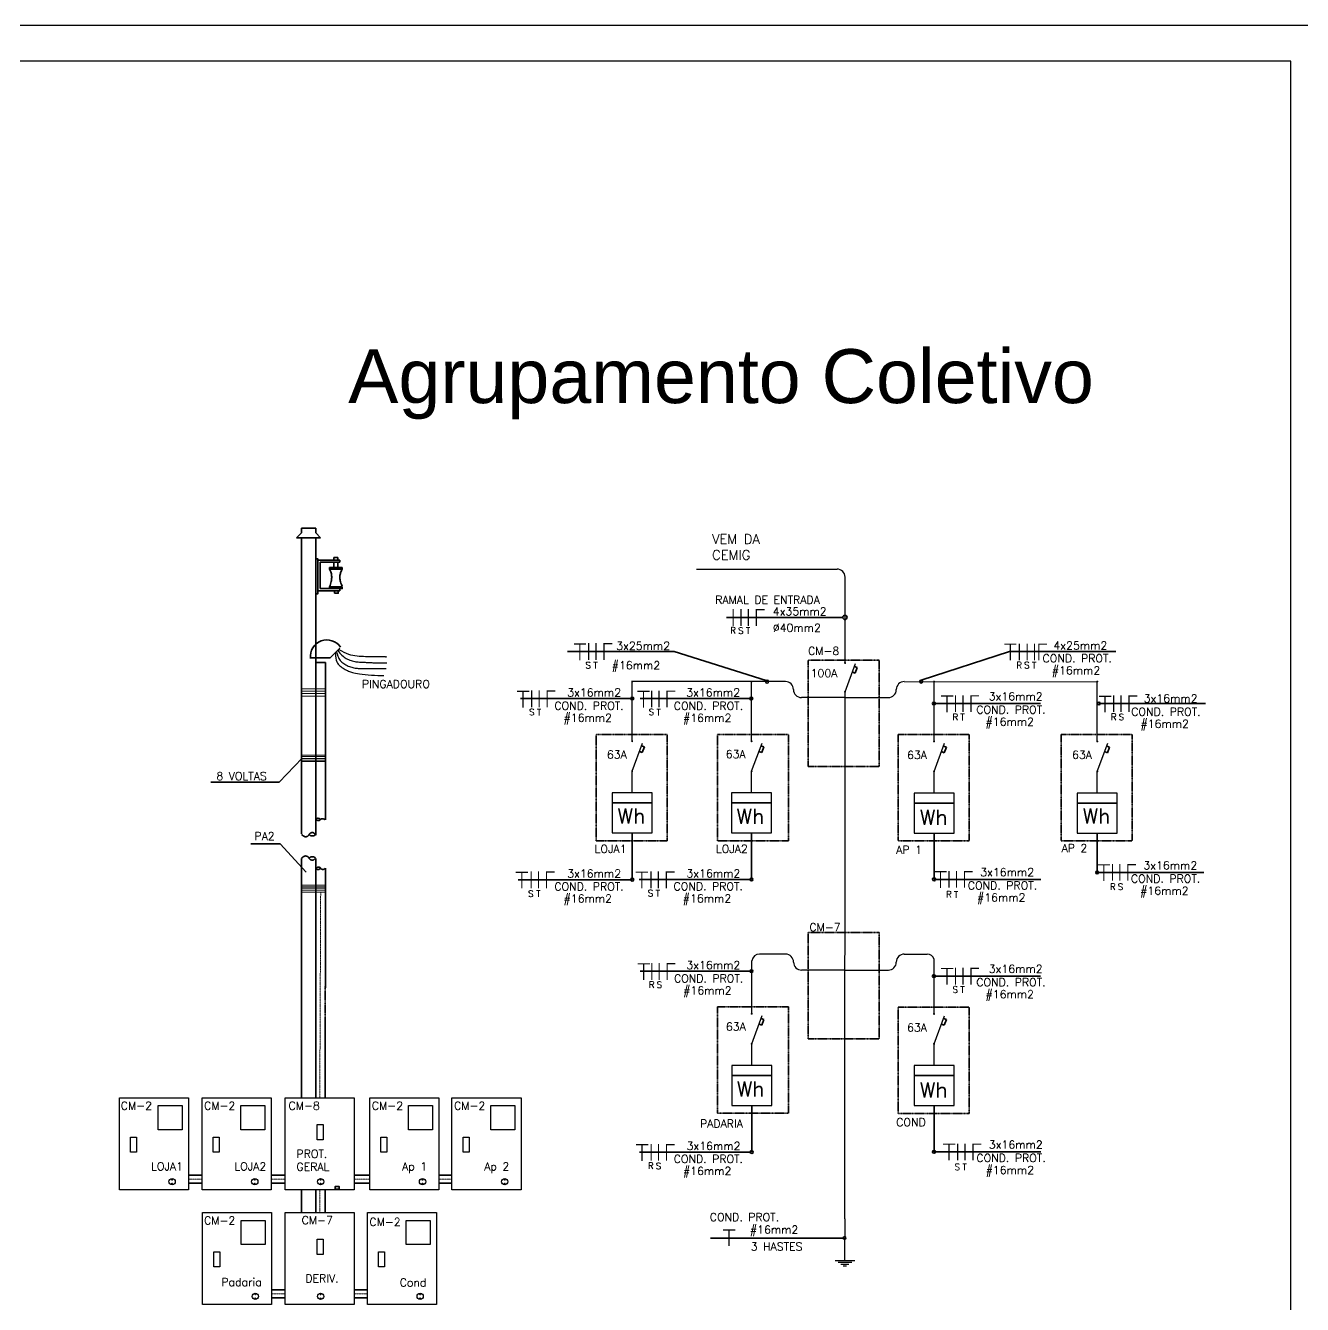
# Model space of a CAD drawing. Header units: millimetres. Extents: x 18652 to 51407, y 18252 to 30404.
# Drawn here: x 47511 to 49297, y 19433 to 21222 of the extents above; entities that cross this region are included whole.
import ezdxf

# ---------------------------------------------------------------- set-up
doc = ezdxf.new("R2010")
doc.units = ezdxf.units.MM
doc.linetypes.add('DASHDOT', pattern=[1, 0.5, -0.25, 0, -0.25])
doc.linetypes.add('HIDDEN', pattern=[0.375, 0.25, -0.125])
for name, color, linetype, lineweight in [('EJEL05130C', 130, 'Continuous', 30), ('EJEL0550C', 50, 'Continuous', 35), ('EJEL0580C', 80, 'Continuous', 9), ('EJEL0910C', 10, 'Continuous', 9), ('EJELFORMATO', 170, 'Continuous', 25)]:
    doc.layers.add(name, color=color, linetype=linetype, lineweight=lineweight)
doc.styles.add('ROMANS', font='romans.shx')
doc.styles.add('t15', font='arial.ttf', dxfattribs={"height": 0.15})

# ---------------------------------------------------------------- blocks, each defined once
blk = doc.blocks.new('FAFAFANE')
at = {"const_width": 0.015}
for points in [[(0.007500000000000001, 0.105), (0.007500000000000001, -0.105)], [(0.105, 0.105), (0.105, -0.105)], [(0.1975, 0.105), (0.1975, -0.105)], [(0.2975, 0.105), (0.2975, -0.105)], [(0.3025, 0.09750000000000002), (0.4, 0.09750000000000002)]]:
    blk.add_lwpolyline(points, dxfattribs=at)
at = {"style": 'ROMANS'}
blk.add_attdef('C', (0.105, 0.12), '', height=0.1, dxfattribs=at)
blk = doc.blocks.new('TERRA')
at = {"const_width": 0.015}
for points in [[(-0.004169323328840746, 0.09750000000000002), (0.1483306766711594, 0.09750000000000002)], [(0.07083067667115923, 0.105), (0.07083067667115923, -0.105)]]:
    blk.add_lwpolyline(points, dxfattribs=at)
at = {"style": 'ROMANS', "flags": 1}
blk.add_attdef('C', (0.02617864573106443, 0.1183282073374876), '', height=0.1, dxfattribs=at)
at = {"style": 'ROMANS'}
blk.add_attdef('B', (0.02617864573106443, -0.2507605950794614), '', height=0.1, dxfattribs=at)
blk = doc.blocks.new('A$C5F4A2DB3')
at = {"layer": 'EJEL05130C'}
for p, q in [((0, 0), (0, 230)), ((0, 230), (172.5, 230)), ((172.5, 230), (172.5, 0)), ((96.64920554123819, 150.0591722979734), (96.64920554123819, 210.0591722979734)), ((96.64920554123819, 210.0591722979734), (156.6492055412382, 210.0591722979734)), ((156.6492055412382, 210.0591722979734), (156.6492055412382, 150.0591722979734)), ((27.82724357885309, 93.83141645032447), (27.82724357885309, 131.7084198010853)), ((27.82724357885309, 131.7084198010853), (42.82724357885309, 131.7084198010853)), ((42.82724357885309, 131.7084198010853), (42.82724357885309, 93.83141645032447)), ((156.6492055412382, 150.0591722979734), (96.64920554123819, 150.0591722979734)), ((42.82724357885309, 93.83141645032447), (27.82724357885309, 93.83141645032447)), ((172.5, 0), (0, 0))]:
    blk.add_line(p, q, dxfattribs=at)
for centre, radius in [((131.754860102199, 20.14273750243592), 7.875029835656671), ((131.6885855067521, 24.46546645491617), 0.7271537957777686), ((131.6885855067521, 15.49842860229546), 0.7271537957777686)]:
    blk.add_circle(centre, radius, dxfattribs=at)
blk = doc.blocks.new('A$C5AAA72BA')
at = {"layer": 'EJEL05130C'}
blk.add_blockref('A$C5F4A2DB3', (0, -26.61811790260253), dxfattribs=at)
blk = doc.blocks.new('A$C484A6ACC')
at = {"layer": 'EJEL05130C'}
for points in [[(-88.4805510235019, -230.0000000000005), (-88.4805510235019, 0), (84.01944897649719, 0), (84.01944897649719, -230.0000000000005)], [(-8.509487861954767, -104.9284709381998), (-8.509487861954767, -67.05146758741171), (6.490512138044323, -67.05146758741171), (6.490512138044323, -104.9284709381998)]]:
    blk.add_lwpolyline(points, close=True, dxfattribs=at)
for centre, radius in [((-0.1788739071716918, -209.8572624975786), 7.875029835656671), ((-0.2451485025721922, -205.5345335451052), 0.7271537957777687), ((-0.2451485025721922, -214.5015713977311), 0.7271537957777687)]:
    blk.add_circle(centre, radius, dxfattribs=at)

msp = doc.modelspace()

# ---------------------------------------------------------------- linework, layer by layer
at = {"layer": 'EJEL05130C'}
for p, q in [((48449.33565227054, 20461.69387349107), (48645.85512120374, 20461.69387349107)), ((48657.05512120374, 20330.61917913519), (48657.05512120374, 20450.49387349108)), ((48657.05512120374, 20289.94766512206), (48671.73341972799, 20329.40066735531)), ((48573.68859790335, 20304.23555673471), (48358.54763690672, 20304.23555673471)), ((48359.24763690672, 20220.80004081366), (48359.24763690672, 20304.23555673471)), ((48526.25749447715, 20220.80004081366), (48526.25749447716, 20304.23555673471)), ((48656.75206856364, 19552.60536374098), (48657.05512120374, 20289.94766512206)), ((48740.00640957166, 20304.25700600314), (49009.95837537535, 20304.02414781091)), ((48781.62600237197, 20220.58863188988), (48781.62600237198, 20304.02414781091)), ((49009.95837537535, 20220.58863188988), (49009.95837537535, 20304.02414781091)), ((48656.64884909961, 20281.83816079923), (48595.9843827541, 20281.83816079923)), ((48657.0461583754, 20281.85961006769), (48717.7106247209, 20281.85961006769)), ((48359.24763690672, 20178.80004081366), (48373.92593543096, 20218.2530430469)), ((48526.25749447715, 20178.80004081366), (48540.93579300138, 20218.2530430469)), ((48781.62600237197, 20178.58863188988), (48796.30430089621, 20218.04163412313)), ((49009.95837537535, 20178.58863188988), (49024.6366738996, 20218.04163412313)), ((48359.24763690672, 20148.47791905775), (48359.24763690672, 20178.80004081366)), ((48526.25749447715, 20148.47791905775), (48526.25749447715, 20178.80004081366)), ((48781.62600237197, 20148.26651013397), (48781.62600237197, 20178.58863188988)), ((49009.95837537535, 20148.26651013397), (49009.95837537535, 20178.58863188988)), ((48387.24763690672, 20148.47791905775), (48331.24763690672, 20148.47791905775)), ((48331.24763690672, 20148.47791905775), (48331.24763690672, 20092.47791905775)), ((48387.24763690672, 20092.47791905775), (48387.24763690672, 20148.47791905775)), ((48498.25749447715, 20148.47791905775), (48498.25749447715, 20092.47791905775)), ((48554.25749447715, 20148.47791905775), (48498.25749447715, 20148.47791905775)), ((48554.25749447715, 20092.47791905775), (48554.25749447715, 20148.47791905775)), ((48809.62600237197, 20148.26651013397), (48753.62600237197, 20148.26651013397)), ((48753.62600237197, 20148.26651013397), (48753.62600237197, 20092.26651013397)), ((48809.62600237197, 20092.26651013397), (48809.62600237197, 20148.26651013397)), ((49037.95837537535, 20148.26651013397), (48981.95837537535, 20148.26651013397)), ((48981.95837537535, 20148.26651013397), (48981.95837537535, 20092.26651013397)), ((49037.95837537535, 20092.26651013397), (49037.95837537535, 20148.26651013397)), ((48331.24763690672, 20092.47791905775), (48387.24763690672, 20092.47791905775)), ((48498.25749447715, 20092.47791905775), (48554.25749447715, 20092.47791905775)), ((48753.62600237197, 20092.26651013397), (48809.62600237197, 20092.26651013397)), ((48981.95837537535, 20092.26651013397), (49037.95837537535, 20092.26651013397)), ((48526.50370681922, 19839.47610123043), (48526.50370681923, 19913.77529173016)), ((48573.93481024541, 19922.91161715147), (48537.511942247, 19922.91161715147)), ((48740.00640957166, 19922.99626889859), (48771.94076116339, 19922.99626889858)), ((48781.62600638994, 19839.32789478533), (48781.62600638995, 19915.50054806389)), ((48656.89506144168, 19900.51422121598), (48596.23059509617, 19900.51422121598)), ((48657.0461583754, 19900.59887296314), (48717.7106247209, 19900.59887296314)), ((48526.50370681922, 19797.47610123043), (48541.18200534345, 19836.92910346366)), ((48781.62600638994, 19797.32789478533), (48796.30430491419, 19836.78089701857)), ((48526.50370681922, 19767.1539794745), (48526.50370681922, 19797.47610123043)), ((48781.62600638994, 19767.00577302941), (48781.62600638994, 19797.32789478533)), ((48498.50370681922, 19767.1539794745), (48498.50370681922, 19711.1539794745)), ((48554.50370681922, 19767.1539794745), (48498.50370681922, 19767.1539794745)), ((48554.50370681922, 19711.1539794745), (48554.50370681922, 19767.1539794745)), ((48809.62600638994, 19767.00577302941), (48753.62600638994, 19767.00577302941)), ((48753.62600638994, 19767.00577302941), (48753.62600638994, 19711.00577302941)), ((48809.62600638994, 19711.00577302941), (48809.62600638994, 19767.00577302941)), ((48498.50370681922, 19711.1539794745), (48554.50370681922, 19711.1539794745)), ((48753.62600638994, 19711.00577302941), (48809.62600638994, 19711.00577302941)), ((48656.75206856364, 19552.60536374098), (48656.39600896073, 19494.45009284235)), ((48643.20158557521, 19494.45009284235), (48670.87196505295, 19494.45009284235)), ((48647.22671661992, 19491.96735838271), (48666.50242922558, 19491.96735838271)), ((48651.12768848524, 19489.10266477546), (48662.48665576607, 19489.10266477546)), ((48654.56991044127, 19487.0401358685), (48659.15923540427, 19487.0401358685))]:
    msp.add_line(p, q, dxfattribs=at)
for points in [[(47944.22631357833, 20344.71243964542), (47944.34560746895, 20340.45549092666), (47944.69066330334, 20336.9685478954), (47945.24224232521, 20334.14459323918), (47945.98110577834, 20331.87660964542), (47946.88801490645, 20330.05757980168), (47947.94373095334, 20328.58048639542), (47949.12901516271, 20327.33831211418), (47950.42462877834, 20326.22403964541), (47951.81107124395, 20325.14979317667), (47953.26779480334, 20324.10426289543), (47954.7739899002, 20323.09528048918), (47956.30884697834, 20322.13067764543), (47957.85155648145, 20321.21828605166), (47959.38130885334, 20320.36593739543), (47960.87729453768, 20319.58146336416), (47962.31870397832, 20318.87269564542), (47963.70141442238, 20318.24398517669), (47965.08805033083, 20317.68575989542), (47966.55792296802, 20317.18496698917), (47968.19034359833, 20316.72855364542), (47970.06462348613, 20316.30346705168), (47972.26007389583, 20315.89665439542), (47974.85600609177, 20315.49506286416), (47977.93173133833, 20315.0856396454), (47981.53227124241, 20314.66055305169), (47985.56548878083, 20314.23285589542), (47989.90495727303, 20313.82082211416), (47994.42425003834, 20313.44272564541), (47998.99694039614, 20313.11684042668), (48003.49660166582, 20312.86144039544), (48007.79680716674, 20312.69479948919), (48011.7711302183, 20312.63519164541)], [(47945.83454397833, 20345.60351164543), (47946.43167390334, 20343.38543323919), (47947.03076417834, 20341.39191439545), (47947.65262475335, 20339.59683767668), (47948.31806557834, 20337.97408564541), (47949.04789660334, 20336.49754086418), (47949.86292777835, 20335.14108589542), (47950.78396905334, 20333.87860330166), (47951.83183037835, 20332.68397564541), (47953.0203850971, 20331.53659930166), (47954.33576012833, 20330.43792589542), (47955.75714578458, 20329.39492086417), (47957.26373237833, 20328.41454964541), (47958.83471022208, 20327.50377767667), (47960.44926962833, 20326.66957039541), (47962.08660090958, 20325.91889323916), (47963.72589437833, 20325.25871164542), (47965.34889253396, 20324.69337983291), (47966.94754662331, 20324.2168071454), (47968.51636008021, 20323.82029170792), (47970.04983633832, 20323.49513164543), (47971.54247883146, 20323.23262508292), (47972.98879099335, 20323.02407014543), (47974.38327625772, 20322.86076495792), (47975.72043805833, 20322.73400764542), (47977.00112728458, 20322.63596652043), (47978.25158464832, 20322.56229064542), (47979.50439831708, 20322.50949927043), (47980.79215645832, 20322.47411164542), (47982.14744723956, 20322.45264702043), (47983.60285882831, 20322.44162464544), (47985.19097939206, 20322.43756377045), (47986.94439709833, 20322.43698364542), (47988.90381444019, 20322.43698364542), (47991.14239121333, 20322.43698364542), (47993.74140153894, 20322.43698364542), (47996.78211953831, 20322.43698364542), (48000.3458193327, 20322.43698364542), (48004.51377504332, 20322.43698364542), (48009.36726079143, 20322.43698364542), (48014.98755069831, 20322.43698364542)], [(47947.04064957834, 20348.2767276454), (47948.66417045021, 20346.07935961417), (47950.22880115334, 20344.1474013954), (47951.75103101896, 20342.45387980169), (47953.24734937834, 20340.97182164542), (47954.73424556271, 20339.67425373917), (47956.22820890333, 20338.53420289541), (47957.74572873145, 20337.52469592667), (47959.30329437832, 20336.61875964543), (47960.9128147952, 20335.79377048917), (47962.56787741331, 20335.04450339544), (47964.25748928395, 20334.37008292668), (47965.97065745831, 20333.76963364541), (47967.69638898769, 20333.24228011418), (47969.42369092331, 20332.78714689542), (47971.14157031645, 20332.40335855166), (47972.83903421833, 20332.09003964543), (47974.5075761677, 20331.84472070794), (47976.14863565331, 20331.65855614545), (47977.76613865145, 20331.52110633292), (47979.36401113831, 20331.42193164543), (47980.94617909018, 20331.35059245793), (47982.5165684833, 20331.29664914543), (47984.07910529393, 20331.24966208292), (47985.63771549831, 20331.19919164542), (47987.19593251269, 20331.13711827042), (47988.75571951331, 20331.06460264543), (47990.31864711644, 20330.98512552042), (47991.88628593831, 20330.90216764541), (47993.46020659521, 20330.81920977043), (47995.04197970332, 20330.73973264542), (47996.63317587895, 20330.66721702043), (47998.23536573834, 20330.60514364542), (47999.85901946583, 20330.55612308294), (48001.55020551835, 20330.51928514544), (48003.36389192085, 20330.49288945794), (48005.35504669834, 20330.47519564541), (48007.57863787585, 20330.46446333293), (48010.08963347835, 20330.45895214543), (48012.94300153082, 20330.45692170795), (48016.1937100583, 20330.45663164542)], [(47949.05100477836, 20349.16779964542), (47952.46449842396, 20347.03061914542), (47955.77905894331, 20345.26935964542), (47959.00881931019, 20343.84225214542), (47962.16791249831, 20342.70752764544), (47965.27047148144, 20341.82341714543), (47968.33062923333, 20341.14815164543), (47971.36251872771, 20340.63996214542), (47974.38027293835, 20340.25707964541), (47977.39331362896, 20339.9629562704), (47980.39221772334, 20339.74192864542), (47983.36285093521, 20339.58355452042), (47986.29107897833, 20339.47739164541), (47989.16276756646, 20339.41299777042), (47991.96378241334, 20339.37993064542), (47994.67998923271, 20339.36774802043), (47997.29725373832, 20339.36600764542), (47999.80065630957, 20339.36571758291), (48002.17213598832, 20339.36368714541), (48004.39284648207, 20339.35817595791), (48006.44394149832, 20339.34744364542), (48008.30657474457, 20339.32974983292), (48009.96189992831, 20339.30335414544), (48011.39107075706, 20339.26651620792), (48012.57524093831, 20339.21749564542), (48013.50439835675, 20339.15585736416), (48014.2038676058, 20339.08638739542), (48014.70780745613, 20339.01517705167), (48015.05037667831, 20338.94831764542), (48015.26573404299, 20338.89190048916), (48015.3880383208, 20338.85201689541), (48015.45144828236, 20338.83475817667), (48015.4901226983, 20338.84621564542), (48015.53115299049, 20338.88987005168), (48015.5733611858, 20338.95875989541), (48015.60850196237, 20339.04331311417), (48015.6283299983, 20339.13395764542), (48015.62459997174, 20339.22112142666), (48015.5890665608, 20339.29523239541), (48015.51348444361, 20339.34671848916), (48015.3896082983, 20339.36600764542)]]:
    msp.add_lwpolyline(points, dxfattribs=at)
at = {"layer": 'EJEL05130C', "const_width": 1.4}
for points in [[(48656.35512120374, 20330.285173594, 1), (48657.75512120374, 20330.285173594, 1)], [(48358.54763690672, 20304.23555673471, 1), (48359.94763690672, 20304.23555673471, 1)], [(48525.59439890781, 20304.19424829548, 1), (48526.9943989078, 20304.19424829548, 1)], [(48656.35512120374, 20289.94766512206, 1), (48657.75512120374, 20289.94766512206, 1)], [(48780.96636091196, 20304.21809604443, 1), (48782.36636091195, 20304.21809604443, 1)], [(49009.2838930068, 20304.15374823908, 1), (49010.68389300679, 20304.15374823908, 1)], [(48656.34621323769, 20281.85704271487, 1), (48657.74621323768, 20281.85704271487, 1)], [(48358.54763690671, 20220.80004081366, 1), (48359.94763690671, 20220.80004081366, 1)], [(48525.55749447715, 20220.80004081366, 1), (48526.95749447714, 20220.80004081366, 1)], [(48780.92600237197, 20220.58863188988, 1), (48782.32600237197, 20220.58863188988, 1)], [(49009.25837537535, 20220.58863188988, 1), (49010.65837537535, 20220.58863188988, 1)], [(48358.54763690671, 20178.80004081366, 1), (48359.94763690671, 20178.80004081366, 1)], [(48525.55749447715, 20178.80004081366, 1), (48526.95749447714, 20178.80004081366, 1)], [(48780.92600237197, 20178.58863188988, 1), (48782.32600237197, 20178.58863188988, 1)], [(49009.25837537535, 20178.58863188988, 1), (49010.65837537535, 20178.58863188988, 1)], [(48525.80370681922, 19839.47610123043, 1), (48527.20370681921, 19839.47610123043, 1)], [(48780.92600638994, 19839.32789478533, 1), (48782.32600638994, 19839.32789478533, 1)], [(48525.80370681922, 19797.47610123043, 1), (48527.20370681921, 19797.47610123043, 1)], [(48780.92600638994, 19797.32789478533, 1), (48782.32600638994, 19797.32789478533, 1)]]:
    msp.add_lwpolyline(points, format="xyb", close=True, dxfattribs=at)
at = {"layer": 'EJEL05130C'}
for centre, radius, start, end in [((48645.85512120374, 20450.49387349108), 11.2, 0, 90), ((48573.68859790335, 20293.03555673471), 11.2, 0, 90), ((48596.08859790335, 20293.03555673471), 11.2, 180, 270), ((48717.60640957166, 20293.05700600314), 11.2, 270, 0), ((48740.00640957166, 20293.05700600314), 11.2, 90, 180), ((48537.511942247, 19911.71161715147), 11.2, 90, 169.3822029190837), ((48573.93481024541, 19911.71161715147), 11.2, 0, 90), ((48740.00640957166, 19911.79626889859), 11.2, 90, 180), ((48771.79334254219, 19912.80076000121), 10.19657461730581, 15.35352553020638, 89.17160817114309), ((48596.33481024542, 19911.71161715147), 11.2, 180, 270), ((48717.60640957166, 19911.79626889859), 11.2, 270, 0)]:
    msp.add_arc(centre, radius, start, end, dxfattribs=at)
at = {"layer": 'EJEL0550C'}
for p, q in [((47889.74834877835, 20505.54757564541), (47896.46834877833, 20512.26757564541)), ((47896.46834877833, 20505.54757564541), (47889.74834877835, 20505.54757564541)), ((47896.46834877833, 20512.26757564541), (47896.46834877833, 20518.98757564542)), ((47896.46834877833, 20518.98757564542), (47916.62834877836, 20518.98757564542)), ((47896.46834877833, 20505.54757564541), (47916.62834877836, 20505.54757564541)), ((47896.46834877833, 20181.00528938506), (47896.46834877833, 20505.54757564541)), ((47916.62834877836, 20518.98757564542), (47916.62834877836, 20512.26757564541)), ((47923.34834877834, 20505.54757564541), (47916.62834877836, 20512.26757564541)), ((47916.62834877836, 20505.54757564541), (47923.34834877834, 20505.54757564541)), ((47916.66638397833, 20184.46286378509), (47916.66638397833, 20505.54757564541)), ((47922.7425683664, 20474.16039779273), (47950.35336293413, 20474.16039779273)), ((47950.35336293413, 20471.19132009885), (47922.7425683664, 20471.19132009885)), ((47950.35336293413, 20474.16039779273), (47950.35336293413, 20471.19132009885)), ((47950.35336293413, 20434.28990443282), (47922.7425683664, 20434.28990443282)), ((47950.35336293413, 20431.32081958206), (47950.35336293413, 20434.28990443282)), ((47922.7425683664, 20431.32081958206), (47950.35336293413, 20431.32081958206)), ((48654.45782576018, 20393.92892963812), (48491.37373809249, 20393.92892963812)), ((47936.78834877831, 20337.54757564545), (47950.22834877836, 20350.98757564541)), ((48418.03732191029, 20346.28278224838), (48268.97401190254, 20346.28278224838)), ((48546.72092117633, 20305.68482688635), (48418.03732191029, 20346.28278224838)), ((48763.64581917142, 20306.25109502686), (48887.03741847409, 20346.41161491505)), ((49036.10072848185, 20346.41161491505), (48887.03741847409, 20346.41161491505)), ((47936.78834877831, 20337.54757564545), (47909.90834877829, 20337.54757564545)), ((47916.62834877836, 20337.54757564545), (47930.06834877832, 20337.54757564545)), ((47916.62834877836, 20330.82757564541), (47916.62834877836, 20337.54757564545)), ((47916.62834877836, 20330.82757564541), (47930.06834877832, 20330.82757564541)), ((47930.06834877832, 20330.82757564541), (47930.06834877832, 20110.58626259597)), ((48670.26890363439, 20325.46427400459), (48674.20529698512, 20323.999757911)), ((48667.33987144723, 20317.59148730314), (48671.27626479795, 20316.12697120954)), ((48671.27626479795, 20316.12697120954), (48674.20529698512, 20323.999757911)), ((48359.18032432509, 20280.44757637163), (48202.85029558236, 20280.44757637163)), ((48525.67475424304, 20280.35369299218), (48370.38986624897, 20280.35369299218)), ((48930.68931237972, 20273.49157176281), (48781.62600237198, 20273.49157176281)), ((49161.24274394721, 20273.58189168552), (49012.17943393947, 20273.58189168552)), ((48369.53238715019, 20206.44386299475), (48373.46878050093, 20204.97934690115)), ((48372.46141933737, 20214.31664969616), (48376.39781268809, 20212.85213360257)), ((48373.46878050093, 20204.97934690115), (48376.39781268809, 20212.85213360257)), ((48536.54224472064, 20206.44386299475), (48540.47863807135, 20204.97934690115)), ((48539.47127690779, 20214.31664969616), (48543.40767025853, 20212.85213360257)), ((48540.47863807135, 20204.97934690115), (48543.40767025853, 20212.85213360257)), ((48791.91075261545, 20206.23245407093), (48795.84714596618, 20204.76793797735)), ((48794.83978480263, 20214.10524077239), (48798.77617815335, 20212.6407246788)), ((48795.84714596618, 20204.76793797735), (48798.77617815335, 20212.6407246788)), ((49020.24312561883, 20206.23245407093), (49024.17951896957, 20204.76793797735)), ((49023.17215780601, 20214.10524077239), (49027.10855115672, 20212.6407246788)), ((49024.17951896957, 20204.76793797735), (49027.10855115672, 20212.6407246788)), ((47897.59258790841, 20196.90401034849), (47865.1885091562, 20163.59613378099)), ((47896.51861437834, 20091.17944019598), (47896.51861437834, 20183.56534058505)), ((47916.60267837839, 20089.58989139599), (47916.60267837839, 20184.36018218509)), ((47865.1885091562, 20163.59613378099), (47769.88240026816, 20163.59613378099)), ((48387.24763690672, 20134.47791905775), (48331.24763690672, 20134.47791905775)), ((48554.25749447715, 20134.47791905775), (48498.25749447715, 20134.47791905775)), ((48809.62600237197, 20134.26651013397), (48753.62600237197, 20134.26651013397)), ((49037.95837537535, 20134.26651013397), (48981.95837537535, 20134.26651013397)), ((47866.96028723684, 20077.24680480471), (47825.66096185011, 20077.24680480471)), ((47903.09718613594, 20037.7267492828), (47866.96028723684, 20077.24680480471)), ((48359.24763690672, 20092.47791905775), (48359.24763690672, 20027.45035347446)), ((48526.25749447715, 20092.47791905775), (48526.25749447713, 20027.45035347446)), ((48781.62600237197, 20092.26651013397), (48781.62600237197, 20027.45035347446)), ((49009.95837537535, 20092.26651013397), (49009.95837537535, 20037.02673229004)), ((47896.46834877833, 19722.09865450462), (47896.46834877833, 20056.82626259598)), ((47916.62834877833, 19722.09865450462), (47916.62834877832, 20056.82626259598)), ((47930.06834877832, 20043.38626259597), (47930.06834877832, 19875.60081808563)), ((48359.17977893942, 20027.05962459023), (48199.91666603601, 20027.05962459023)), ((48525.95799120364, 20027.30673660941), (48369.05530750202, 20027.30673660941)), ((48930.81256954229, 20027.55919381371), (48781.74925953454, 20027.55919381371)), ((49159.02168538311, 20037.0921080156), (49009.95837537535, 20037.0921080156)), ((48525.9209665851, 19899.02975340893), (48370.63607859104, 19899.02975340893)), ((48930.68931639769, 19892.23083465826), (48781.62600638995, 19892.23083465826)), ((48536.7884570627, 19825.1199234115), (48540.72485041342, 19823.65540731791)), ((48539.71748924986, 19832.99271011292), (48543.6538826006, 19831.52819401933)), ((48540.72485041342, 19823.65540731791), (48543.6538826006, 19831.52819401933)), ((48791.91075663342, 19824.97171696638), (48795.84714998415, 19823.50720087279)), ((48794.83978882059, 19832.84450366784), (48798.77618217132, 19831.37998757425)), ((48795.84714998415, 19823.50720087279), (48798.77618217132, 19831.37998757425)), ((47929.91018678757, 19722.09865450462), (47929.91018678757, 19821.95229605894)), ((48554.50370681922, 19753.1539794745), (48498.50370681922, 19753.1539794745)), ((48809.62600638994, 19753.00577302941), (48753.62600638994, 19753.00577302941)), ((48526.50370681922, 19711.1539794745), (48526.5037068192, 19646.12641389122)), ((48781.62600638994, 19711.00577302941), (48781.62600638994, 19646.18961636991)), ((48526.20420354571, 19645.98279702617), (48369.30151984408, 19645.98279702617)), ((48930.81257356027, 19646.29845670916), (48781.74926355251, 19646.29845670916)), ((47738.44318029253, 19613.80480053006), (47757.50355706808, 19613.80480053006)), ((47854.99549508705, 19613.80480053006), (47873.92834877833, 19613.80480053006)), ((47970.61678391621, 19613.80480053006), (47992.29794268057, 19613.80480053006)), ((48088.85885473419, 19613.80480053006), (48107.1891840778, 19613.80480053006)), ((47738.44318029253, 19602.60480053005), (47757.50355706808, 19602.60480053005)), ((47854.99549508705, 19602.60480053005), (47873.92834877833, 19602.60480053005)), ((47896.46834877833, 19561.64331605957), (47896.46834877833, 19593.29865450462)), ((47916.62834877832, 19561.64331605957), (47916.62834877832, 19593.29865450462)), ((47929.91018678757, 19561.64331605957), (47929.91018678757, 19593.29865450462)), ((47970.61678391621, 19602.60480053005), (47992.29794268057, 19602.60480053005)), ((48088.85885473419, 19602.60480053005), (48107.1891840778, 19602.60480053005)), ((48655.04172913737, 19525.74472695965), (48468.94776643402, 19525.74472695965)), ((47854.86797200278, 19453.34946208503), (47873.92834877833, 19453.34946208503)), ((47970.52834877832, 19453.34946208503), (47988.85867812193, 19453.34946208503)), ((47854.86797200278, 19442.14946208502), (47873.92834877833, 19442.14946208502)), ((47970.52834877832, 19442.14946208502), (47988.85867812193, 19442.14946208502))]:
    msp.add_line(p, q, dxfattribs=at)
at = {"layer": 'EJEL0550C', "linetype": 'HIDDEN'}
msp.add_line((47929.87266237845, 19877.41037968564), (47929.87266237845, 19822.33201861905), dxfattribs=at)
at = {"layer": 'EJEL0550C'}
for points in [[(47916.5832370487, 20475.85701361781), (47916.5832370487, 20427.07928717627), (47919.55670634558, 20427.07928717627), (47919.55670634558, 20475.85701361781)], [(47935.98972466642, 20461.29234364541), (47935.98972466642, 20463.74245564542), (47953.31159986646, 20463.74245564542), (47953.31159986646, 20461.29234364541)], [(47935.98972466642, 20434.33707964541), (47935.98972466642, 20436.78853564542), (47953.68012466647, 20436.78853564542), (47953.68012466647, 20434.33707964541)], [(47943.60923837844, 19594.08744810462), (47943.60923837844, 19597.82067690461), (47949.50496317849, 19597.82067690461), (47949.50496317849, 19594.08744810462)]]:
    msp.add_lwpolyline(points, close=True, dxfattribs=at)
for points in [[(47922.7425683664, 20474.16039779273), (47919.55670634558, 20474.16039779273)], [(47919.55670634558, 20474.16039779273), (47919.55670634558, 20431.32081958206), (47922.7425683664, 20431.32081958206)], [(47922.7425683664, 20434.28990443282), (47922.7425683664, 20471.19132009885)], [(47941.88652466641, 20474.16039779273), (47941.88652466641, 20477.81874753781), (47947.41479986647, 20477.81874753781), (47947.41479986647, 20474.16039779273)], [(47941.88652466641, 20463.74245564542), (47941.88652466641, 20471.19132009885)], [(47947.41479986647, 20471.19132009885), (47947.41479986647, 20463.74245564542), (47941.88652466641, 20463.74245564542)], [(47935.98972466642, 20461.29234364541), (47936.85696225705, 20459.52727330168), (47937.53739579143, 20457.89387689543), (47938.05154161331, 20456.37061236417), (47938.41991606644, 20454.93593764542), (47938.66303549458, 20453.56831067666), (47938.80141624145, 20452.24618939541), (47938.85557465082, 20450.94803173915), (47938.84602706644, 20449.65229564541), (47938.78753110707, 20448.33743905165), (47938.67180949144, 20446.98191989542), (47938.4848262133, 20445.56419611418), (47938.21254526643, 20444.06272564542), (47937.84093064455, 20442.45596642668), (47937.35594634143, 20440.72237639543), (47936.74355635079, 20438.84041348919), (47935.98972466642, 20436.78853564542)], [(47953.31159986646, 20461.29234364541), (47952.54980924771, 20459.77983964543), (47951.91652051645, 20458.30563964544), (47951.4020135602, 20456.86974364543), (47950.99656826646, 20455.47215164543), (47950.6904645227, 20454.11286364542), (47950.47398221646, 20452.79187964543), (47950.3374012352, 20451.50919964542), (47950.27100146646, 20450.26482364543), (47950.2693824977, 20449.05077427042), (47950.34442271645, 20447.82716464541), (47950.51232021019, 20446.54613052043), (47950.78927306645, 20445.15980764542), (47951.19147937269, 20443.62033177043), (47951.73513721646, 20441.87983864543), (47952.4364446852, 20439.89046402045), (47953.31159986646, 20437.60434364543)], [(47942.62370866644, 20427.92115730748), (47942.62370866644, 20431.32081958206)], [(47948.15184946642, 20431.32081958206), (47948.15184946642, 20427.92115730748), (47942.62370866644, 20427.92115730748)], [(47929.90384317833, 20110.70991059599), (47929.10112793457, 20111.23607158972), (47928.40917482834, 20111.64695334596), (47927.8143335971, 20111.95596042721), (47927.30295397835, 20112.17649739598), (47926.86138570961, 20112.32196881472), (47926.47597852835, 20112.40577924599), (47926.13308217209, 20112.44133325224), (47925.81904637835, 20112.44203539597), (47925.52235185961, 20112.41911997723), (47925.24000322836, 20112.37514024597), (47924.9711360721, 20112.31047918973), (47924.71488597836, 20112.22551979596), (47924.47038853461, 20112.12064505223), (47924.23677932837, 20111.99623794599), (47924.01319394712, 20111.85268146473), (47923.79876797837, 20111.69035859597), (47923.59191697212, 20111.51048213347), (47923.38817632836, 20111.31758409599), (47923.18236140961, 20111.11702630847), (47922.96928757837, 20110.91417059597), (47922.74377019712, 20110.71437878347), (47922.50062462837, 20110.52301269596), (47922.23466623462, 20110.34543415848), (47921.94071037837, 20110.18700499598), (47921.61553110963, 20110.05257638348), (47921.26373722838, 20109.94495689598), (47920.89189622214, 20109.86644445848), (47920.50657557838, 20109.81933699597), (47920.11434278463, 20109.80593243346), (47919.72176532839, 20109.82852869597), (47919.33541069712, 20109.8894237085), (47918.96184637837, 20109.99091539598), (47918.60752444712, 20110.13364211473), (47918.27843532838, 20110.31160394598), (47917.98045403462, 20110.51714140225), (47917.71945557836, 20110.74259499597), (47917.50131497212, 20110.98030523972), (47917.33190722835, 20111.22261264598), (47917.21710735961, 20111.46185772723), (47917.16279037834, 20111.69038099598), (47917.17304570646, 20111.90179945848), (47917.24482040334, 20112.094836096), (47917.3732759377, 20112.26949038349), (47917.55357377832, 20112.42576179598), (47917.78087539396, 20112.56364980848), (47918.05034225334, 20112.68315389598), (47918.35713582521, 20112.78427353347), (47918.69641757834, 20112.86700819598), (47919.06496208771, 20112.92944228972), (47919.46599635335, 20112.96199994596), (47919.90436048149, 20112.9531902272), (47920.38489457836, 20112.89152219597), (47920.91243875024, 20112.76550491472), (47921.49183310338, 20112.56364744598), (47922.127917744, 20112.27445885221), (47922.82553277838, 20111.88644819597)], [(47896.75233597834, 20090.29495379598), (47897.99721481897, 20089.18763534597), (47899.09223490334, 20088.35892179597), (47900.05317077522, 20087.77275824596), (47900.89579697835, 20087.39308979596), (47901.63588805648, 20087.18386154597), (47902.28921855336, 20087.10901859596), (47902.87156301273, 20087.13250604596), (47903.39869597838, 20087.21826899597), (47903.88400941275, 20087.33607960847), (47904.33136495337, 20087.47901829595), (47904.7422416565, 20087.64599253347), (47905.11811857836, 20087.83590979599), (47905.46047477524, 20088.04767755846), (47905.77078930337, 20088.28020329595), (47906.05054121898, 20088.53239448347), (47906.30120957835, 20088.80315859598), (47906.52517711586, 20089.09085684596), (47906.72844127836, 20089.39166539597), (47906.91790319084, 20089.70121414595), (47907.10046397834, 20090.01513299597), (47907.28302476584, 20090.32905184597), (47907.47248667834, 20090.63860059597), (47907.67575084083, 20090.93940914599), (47907.89971837834, 20091.22710739598), (47908.14972945959, 20091.49787150848), (47908.42488042836, 20091.75006269597), (47908.7227066721, 20091.98258843346), (47909.04074357836, 20092.19435619597), (47909.37652653461, 20092.38427345848), (47909.72759092835, 20092.55124769596), (47910.09147214711, 20092.69418638349), (47910.46570557836, 20092.81199699598), (47910.84758012212, 20092.90358700848), (47911.23339872836, 20092.96786389598), (47911.6192178596, 20093.00373513349), (47912.00109397835, 20093.01010819598), (47912.3750835471, 20092.98589055847), (47912.73724302834, 20092.92998969599), (47913.08362888457, 20092.84131308348), (47913.41029757833, 20092.71876819597), (47913.71420927208, 20092.56271925223), (47913.99593892833, 20092.37935744598), (47914.25696520958, 20092.17633071473), (47914.49876677833, 20091.96128699597), (47914.72282229707, 20091.74187422722), (47914.93061042832, 20091.52574034598), (47915.12360983458, 20091.32053328972), (47915.30329917834, 20091.13390099597), (47915.47033554084, 20090.97130617723), (47915.62208967833, 20090.82947064597), (47915.75511076585, 20090.70293098974), (47915.86594797835, 20090.58622379598), (47915.95115049085, 20090.47388565223), (47916.00726747835, 20090.36045314598), (47916.03084811585, 20090.24046286475), (47916.01844157836, 20090.10845139597), (47915.96741870961, 20089.96059437721), (47915.87843702835, 20089.79962364597), (47915.75297572211, 20089.62991008973), (47915.59251397836, 20089.45582459596), (47915.3985309846, 20089.28173805222), (47915.17250592834, 20089.11202134596), (47914.9159179971, 20088.95104536471), (47914.63024637835, 20088.80318099598), (47914.31688803146, 20088.67216164597), (47913.97691100335, 20088.55917079596), (47913.61130111273, 20088.46475444596), (47913.22104417836, 20088.38945859597), (47912.80712601899, 20088.33382924597), (47912.37053245337, 20088.29841239596), (47911.91224930025, 20088.28375404596), (47911.43326237838, 20088.29040019597), (47910.93529683775, 20088.32108220222), (47910.42303515339, 20088.38727284597), (47909.9018991315, 20088.50263026472), (47909.37731057839, 20088.68081259598), (47908.85469130026, 20088.93547797724), (47908.33946310337, 20089.28028454597), (47907.837047794, 20089.72889043972), (47907.35286717837, 20090.29495379598)], [(47896.75233597844, 20057.09076179598), (47897.99721481904, 20058.19808020223), (47899.0922349035, 20059.02679344596), (47900.05317077535, 20059.61295616474), (47900.89579697839, 20059.99262299597), (47901.63588805655, 20060.20184857725), (47902.2892185534, 20060.27668754597), (47902.87156301286, 20060.25319453972), (47903.39869597849, 20060.167424196), (47903.88400941272, 20060.04960426472), (47904.33136495345, 20059.90665494597), (47904.74224165656, 20059.73966955221), (47905.11811857846, 20059.54974139597), (47905.46047477542, 20059.33796378974), (47905.77078930345, 20059.10543004597), (47906.05054121908, 20058.85323347723), (47906.30120957833, 20058.58246739598), (47906.52517711589, 20058.29477107098), (47906.72844127834, 20057.99396759599), (47906.91790319093, 20057.68442602099), (47907.10046397839, 20057.37051539598), (47907.28302476599, 20057.05660477097), (47907.47248667844, 20056.747063196), (47907.67575084089, 20056.44625972099), (47907.89971837845, 20056.158563396), (47908.14972945959, 20055.88779731475), (47908.42488042843, 20055.635600746), (47908.72270667218, 20055.40306700222), (47909.0407435783, 20055.19128939599), (47909.37652653466, 20055.00136123971), (47909.72759092831, 20054.83437584599), (47910.09147214711, 20054.69142652721), (47910.4657055784, 20054.57360659597), (47910.84758012212, 20054.48200923348), (47911.23339872839, 20054.41772709597), (47911.61921785973, 20054.38185270849), (47912.0010939785, 20054.37547859596), (47912.37508354716, 20054.39969728348), (47912.73724302836, 20054.45560129599), (47913.08362888471, 20054.54428315846), (47913.41029757843, 20054.66683539597), (47913.71420927221, 20054.82289370224), (47913.99593892838, 20055.00626644596), (47914.25696520968, 20055.20930516472), (47914.49876677838, 20055.42436139596), (47914.72282229724, 20055.64378667722), (47914.93061042839, 20055.85993254597), (47915.12360983458, 20056.06515053972), (47915.30329917847, 20056.25179219599), (47915.47033554089, 20056.41439436472), (47915.62208967848, 20056.55623514596), (47915.75511076596, 20056.68277795222), (47915.86594797843, 20056.79948619599), (47915.95115049085, 20056.91182328973), (47916.00726747834, 20057.02525264596), (47916.03084811599, 20057.14523767725), (47916.01844157838, 20057.27724179599), (47915.96741870965, 20057.42508945223), (47915.87843702846, 20057.586049246), (47915.75297572213, 20057.75575081473), (47915.59251397849, 20057.92982379597), (47915.39853098471, 20058.10389782725), (47915.17250592851, 20058.27360254597), (47914.91591799718, 20058.43456758975), (47914.63024637843, 20058.582422596), (47914.31688803152, 20058.71343455223), (47913.97691100348, 20058.82641984597), (47913.6113011128, 20058.92083221473), (47913.22104417844, 20058.99612539598), (47912.80712601903, 20059.05175312723), (47912.3705324534, 20059.08716914599), (47911.91224930029, 20059.10182718972), (47911.43326237845, 20059.09518099597), (47910.9352968379, 20059.06449925222), (47910.42303515345, 20058.998310446), (47909.90189913163, 20058.88295801473), (47909.37731057843, 20058.704785396), (47908.85469130024, 20058.45013602724), (47908.33946310345, 20058.10535334598), (47907.83704779406, 20057.65678078972), (47907.35286717844, 20057.09076179598)], [(47929.98246717839, 20043.12969299596), (47929.30578347851, 20042.61379920848), (47928.70129357832, 20042.21171229597), (47928.15984567848, 20041.91103753346), (47927.67228797833, 20041.69938019599), (47927.22946867842, 20041.56434555848), (47926.82223597846, 20041.49353889596), (47926.44143807847, 20041.47456548347), (47926.07792317834, 20041.49503059597), (47925.72457332841, 20041.54429230847), (47925.38240597845, 20041.61871989598), (47925.05447242832, 20041.71643543349), (47924.74382397842, 20041.83556099597), (47924.45351192834, 20041.97421865847), (47924.18658757847, 20042.13053049597), (47923.94610222828, 20042.30261858348), (47923.73510717854, 20042.48860499599), (47923.55495876585, 20042.68617352096), (47923.40023347836, 20042.89125479597), (47923.26381284087, 20043.09934117098), (47923.13857837851, 20043.30592499597), (47923.01741161593, 20043.50649862097), (47922.89319407842, 20043.69655439597), (47922.758807291, 20043.87158467099), (47922.60713277845, 20044.02708179596), (47922.4328034659, 20044.1596650772), (47922.23745787848, 20044.27046164598), (47922.02448594081, 20044.36172558972), (47921.79727757839, 20044.43571099597), (47921.5592227158, 20044.49467195222), (47921.31371127845, 20044.54086254598), (47921.06413319104, 20044.5765368647), (47920.81387837831, 20044.60394899598), (47920.56582821593, 20044.6244765397), (47920.32082987847, 20044.63599114599), (47920.07922199093, 20044.63548797722), (47919.8413431783, 20044.61996219599), (47919.60753206598, 20044.58640896471), (47919.37812727843, 20044.53182344596), (47919.1534674409, 20044.45320080223), (47918.93389117855, 20044.34753619597), (47918.71985020967, 20044.21345233345), (47918.51224862841, 20044.05608209596), (47918.31210362217, 20043.88218590848), (47918.12043237841, 20043.698524196), (47917.93825208471, 20043.51185738348), (47917.7665799285, 20043.32894589597), (47917.60643309722, 20043.15655015847), (47917.45882877846, 20043.00143059597), (47917.32529240348, 20042.86846975222), (47917.2093823785, 20042.75503864597), (47917.11516535344, 20042.65663041473), (47917.04670797848, 20042.56873819598), (47917.00807690353, 20042.48685512723), (47917.00333877851, 20042.40647434598), (47917.03656025347, 20042.32308898971), (47917.11180797845, 20042.23219219599), (47917.23139759718, 20042.13065422097), (47917.39064072852, 20042.02085379596), (47917.58309798474, 20041.90654677096), (47917.80232997839, 20041.79148899596), (47918.04189732212, 20041.67943632099), (47918.29536062837, 20041.57414459599), (47918.55628050964, 20041.47936967097), (47918.8182175785, 20041.39886739598), (47919.0760598877, 20041.33576768971), (47919.33000525343, 20041.29069674597), (47919.58157893147, 20041.26365482724), (47919.83230617853, 20041.25464219598), (47920.08371225037, 20041.26365911473), (47920.33732240341, 20041.29070584596), (47920.59466189398, 20041.33578265222), (47920.85725597848, 20041.39888979599), (47921.12674278791, 20041.48115414599), (47921.40521195334, 20041.58820899599), (47921.69486598159, 20041.72681424598), (47921.99790737841, 20041.90372979598), (47922.31653865024, 20042.12571554598), (47922.6529623035, 20042.39953139598), (47923.00938084394, 20042.73193724598), (47923.38799677851, 20043.12969299596)]]:
    msp.add_lwpolyline(points, dxfattribs=at)
at = {"layer": 'EJEL0550C', "const_width": 1.68}
for points in [[(48298.29173729185, 20358.04278224838), (48298.29173729185, 20334.52278224837)], [(48308.65173729185, 20358.04278224838), (48308.65173729185, 20334.52278224837)], [(48319.85173729186, 20358.04278224838), (48319.85173729186, 20334.52278224837)], [(48320.41173729186, 20357.20278224841), (48331.33173729185, 20357.20278224841)], [(48900.86939106511, 20357.47941344367), (48900.86939106511, 20333.95941344367)], [(48911.82605957481, 20357.47941344367), (48911.82605957481, 20333.95941344367)], [(48922.1860595748, 20357.47941344367), (48922.1860595748, 20333.95941344367)], [(48928.10780223272, 20357.47941344367), (48928.10780223272, 20333.95941344367)], [(48928.66780223272, 20356.63941344369), (48939.58780223272, 20356.63941344369)], [(48218.74811092902, 20291.90550488506), (48218.74811092902, 20268.38550488504)], [(48229.10811092902, 20291.90550488506), (48229.10811092902, 20268.38550488504)], [(48240.30811092902, 20291.90550488506), (48240.30811092902, 20268.38550488504)], [(48240.86811092902, 20291.06550488507), (48251.78811092902, 20291.06550488507)], [(48386.48747454795, 20291.65037508822), (48386.48747454795, 20268.13037508822)], [(48396.84747454795, 20291.65037508822), (48396.84747454795, 20268.13037508822)], [(48408.04747454794, 20291.65037508822), (48408.04747454794, 20268.13037508822)], [(48408.60747454794, 20290.8103750882), (48419.52747454795, 20290.8103750882)], [(48811.63209977085, 20285.13802084327), (48811.63209977085, 20261.61802084326)], [(48821.99209977085, 20285.13802084327), (48821.99209977085, 20261.61802084326)], [(48833.19209977086, 20285.13802084327), (48833.19209977086, 20261.61802084326)], [(48833.75209977086, 20284.29802084327), (48844.67209977086, 20284.29802084327)], [(49032.90330082518, 20285.04194456738), (49032.90330082518, 20261.52194456739)], [(49043.26330082517, 20285.04194456738), (49043.26330082517, 20261.52194456739)], [(49054.46330082518, 20285.04194456738), (49054.46330082518, 20261.52194456739)], [(49055.02330082518, 20284.20194456738), (49065.94330082518, 20284.20194456738)], [(48217.90421749442, 20038.60739333027), (48217.90421749442, 20015.08739333026)], [(48228.26421749442, 20038.60739333027), (48228.26421749442, 20015.08739333026)], [(48239.46421749442, 20038.60739333027), (48239.46421749442, 20015.08739333026)], [(48385.50614392322, 20038.64604313028), (48385.50614392322, 20015.12604313027)], [(48395.86614392322, 20038.64604313028), (48395.86614392322, 20015.12604313027)], [(48407.06614392322, 20038.64604313028), (48407.06614392322, 20015.12604313027)], [(48802.55657042854, 20039.21009721512), (48802.55657042854, 20015.69009721511)], [(48812.91657042854, 20039.21009721512), (48812.91657042854, 20015.69009721511)], [(48824.11657042854, 20039.21009721512), (48824.11657042854, 20015.69009721511)], [(48824.67657042854, 20038.3700972151), (48835.59657042853, 20038.3700972151)], [(49031.15861205054, 20049.06065661549), (49031.15861205054, 20025.54065661551)], [(49041.51861205054, 20049.06065661549), (49041.51861205054, 20025.54065661551)], [(49052.71861205054, 20049.06065661549), (49052.71861205054, 20025.54065661551)], [(49053.27861205054, 20048.2206566155), (49064.19861205055, 20048.2206566155)], [(48240.02421749441, 20037.76739333025), (48250.94421749442, 20037.76739333025)], [(48407.62614392322, 20037.80604313027), (48418.54614392322, 20037.80604313027)], [(48386.73368689002, 19910.32643550498), (48386.73368689002, 19886.80643550499)], [(48397.09368689002, 19910.32643550498), (48397.09368689002, 19886.80643550499)], [(48408.29368689001, 19910.32643550498), (48408.29368689001, 19886.80643550499)], [(48408.85368689001, 19909.48643550496), (48419.77368689001, 19909.48643550496)], [(48811.63210378883, 19903.87728373872), (48811.63210378883, 19880.35728373871)], [(48821.99210378883, 19903.87728373872), (48821.99210378883, 19880.35728373871)], [(48833.19210378882, 19903.87728373872), (48833.19210378882, 19880.35728373871)], [(48833.75210378882, 19903.03728373872), (48844.67210378883, 19903.03728373872)], [(48385.75235626528, 19657.32210354703), (48385.75235626528, 19633.80210354703)], [(48396.11235626529, 19657.32210354703), (48396.11235626529, 19633.80210354703)], [(48407.31235626528, 19657.32210354703), (48407.31235626528, 19633.80210354703)], [(48407.87235626529, 19656.48210354702), (48418.79235626529, 19656.48210354702)], [(48814.58518542428, 19657.94936011056), (48814.58518542428, 19634.42936011056)], [(48824.94518542429, 19657.94936011056), (48824.94518542429, 19634.42936011056)], [(48836.14518542428, 19657.94936011056), (48836.14518542428, 19634.42936011056)], [(48836.70518542429, 19657.10936011055), (48847.62518542429, 19657.10936011055)]]:
    msp.add_lwpolyline(points, dxfattribs=at)
at = {"layer": 'EJEL0550C', "linetype": 'HIDDEN'}
for points in [[(48605.67188035036, 20334.28803816235), (48605.67188035036, 20185.56269923066), (48704.96876633239, 20185.56269923066), (48704.96876633239, 20334.28803816235)], [(48308.82676003005, 20081.57912550809), (48308.82676003005, 20230.30446443975), (48408.12364601209, 20230.30446443975), (48408.12364601209, 20081.57912550809)], [(48478.47320002691, 20081.57912550809), (48478.47320002691, 20230.30446443975), (48577.77008600894, 20230.30446443975), (48577.77008600894, 20081.57912550809)], [(48731.20512549531, 20081.36771658427), (48731.20512549531, 20230.09305551596), (48830.50201147734, 20230.09305551596), (48830.50201147734, 20081.36771658427)], [(48959.53749849868, 20081.36771658427), (48959.53749849868, 20230.09305551596), (49058.83438448072, 20230.09305551596), (49058.83438448072, 20081.36771658427)], [(48605.67188035036, 19953.02730707584), (48605.67188035036, 19804.30196212611), (48704.96877035036, 19804.30196212611), (48704.96877035036, 19953.02730707584)], [(48478.71941236897, 19700.25518592485), (48478.71941236897, 19848.98052485651), (48578.01629835101, 19848.98052485651), (48578.01629835101, 19700.25518592485)], [(48731.20512951328, 19700.10697947972), (48731.20512951328, 19848.83231841141), (48830.50201549531, 19848.83231841141), (48830.50201549531, 19700.10697947972)]]:
    msp.add_lwpolyline(points, close=True, dxfattribs=at)
at = {"layer": 'EJEL0550C'}
for centre, radius in [((48656.87510873392, 20393.97226469601), 3.052759696679459), ((48548.00058616467, 20304.12817333644), 2.015121027833175), ((48763.59323450712, 20304.23666021533), 2.015121027833175), ((48359.42756071963, 20280.50535271489), 2.015121027833175), ((48525.92199063757, 20280.41146933545), 2.015121027833175), ((48781.41990862229, 20273.52049781211), 2.015121027833175), ((49011.97334018978, 20273.61081773481), 2.015121027833175), ((49009.75228162567, 20037.1210340649), 2.015121027833175), ((48359.42701533395, 20027.11740093351), 2.015121027833175), ((48526.20522759817, 20027.36451295268), 2.015121027833175), ((48781.54316578486, 20027.58811986303), 2.015121027833175), ((48526.16820297964, 19899.08752975221), 2.015121027833175), ((48781.41991264026, 19892.25976070756), 2.015121027833175), ((48526.45143994024, 19646.04057336945), 2.015121027833175), ((48781.54316980283, 19646.32738275848), 2.015121027833175), ((48656.42926066696, 19525.7826728683), 1.824501081441894)]:
    msp.add_circle(centre, radius, dxfattribs=at)
msp.add_arc((47932.1647199783, 20339.36600764542), 23.19866304000001, 34.15470000189841, 186.6533000020686, dxfattribs=at)
at = {"layer": 'EJEL0580C'}
for p, q in [((47896.44912957832, 20293.89714364543), (47930.1163295784, 20293.89714364543)), ((47896.44912957832, 20290.66347964541), (47930.1163295784, 20290.66347964541)), ((47896.44912957832, 20287.42981564542), (47930.1163295784, 20287.42981564542)), ((47896.44912957832, 20283.96498364542), (47930.22062397836, 20283.96498364542)), ((47896.34873277838, 20201.48556458508), (47930.00840637837, 20201.48556458508)), ((47896.34873277838, 20199.30747818507), (47930.00840637837, 20199.30747818507)), ((47896.34873277838, 20194.40685098508), (47930.00840637837, 20194.40685098508)), ((47896.34873277838, 20192.22876458507), (47930.00840637837, 20192.22876458507)), ((47896.59441597833, 20196.58493738506), (47930.00840637837, 20196.58493738506)), ((47896.45652157837, 20019.59571539597), (47930.14388157847, 20019.59571539597)), ((47896.45652157837, 20017.30567379598), (47930.14388157847, 20017.30567379598)), ((47896.45652157837, 20015.01549779599), (47930.14388157847, 20015.01549779599)), ((47896.45652157837, 20012.26728659599), (47930.14388157847, 20012.26728659599)), ((47896.45652157837, 20009.51907539597), (47930.14388157847, 20009.51907539597))]:
    msp.add_line(p, q, dxfattribs=at)
at = {"layer": 'EJEL0910C', "linetype": 'DASHDOT'}
for p, q in [((47922.22834877833, 19722.09865450462), (47923.47745735149, 20009.51907539597)), ((47738.44318029253, 19608.20480053005), (47757.50355706808, 19608.20480053005)), ((47854.99549508705, 19608.20480053005), (47873.92834877833, 19608.20480053005)), ((47922.22834877833, 19561.64331605957), (47922.31663432138, 19593.29865450462)), ((47970.61678391621, 19608.20480053005), (47992.17041959657, 19608.20480053005)), ((48088.85885473419, 19608.20480053005), (48107.1891840778, 19608.20480053005)), ((47854.86797200278, 19447.74946208503), (47873.92834877833, 19447.74946208503)), ((47970.52834877832, 19447.74946208503), (47988.85867812193, 19447.74946208503))]:
    msp.add_line(p, q, dxfattribs=at)
at = {"layer": 'EJEL0910C'}
for p, q in [((47916.62834877833, 19722.09865450462), (47916.62834877832, 19788.73201861905)), ((47916.62834877832, 19583.59118016173), (47916.62834877832, 19593.29865450462))]:
    msp.add_line(p, q, dxfattribs=at)
at = {"layer": 'EJELFORMATO', "color": 7}
msp.add_lwpolyline([(45125.86683435505, 18252.03906181687), (49330.86683435505, 18252.03906181687), (49330.86683435505, 21222.03906181686), (45125.86683435505, 21222.03906181686)], close=True, dxfattribs=at)
at = {"layer": 'EJELFORMATO'}
msp.add_lwpolyline([(49280.86683435505, 18302.03906181687), (49280.86683435505, 21172.03906181686), (45250.86683435505, 21172.03906181686), (45250.86683435505, 18302.03906181687)], close=True, dxfattribs=at)

# ---------------------------------------------------------------- block references
at = {"layer": 'EJEL05130C'}
for name, p, xscale, yscale, zscale in [('A$C5AAA72BA', (47641.84318029253, 19608.20480053005), 0.5599999999999999, 0.5599999999999999, 0.5599999999999999), ('A$C5F4A2DB3', (47757.50355706808, 19593.29865450462), 0.5599999999999999, 0.5599999999999999, 0.5599999999999999), ('A$C484A6ACC', (47923.47745735149, 19722.09865450462), 0.5599999999999999, 0.5599999999999999, 0.5599999999999999), ('A$C5AAA72BA', (47992.17041959657, 19608.20480053005), 0.5599999999999999, 0.5599999999999999, 0.5599999999999999), ('A$C5AAA72BA', (48107.1891840778, 19608.20480053005), 0.5599999999999999, 0.5599999999999999, 0.5599999999999999), ('A$C5AAA72BA', (47758.26797200278, 19447.74946208503), 0.5599999999999999, 0.5599999999999999, 0.5599999999999999), ('A$C484A6ACC', (47923.47745735149, 19561.64331605957), 0.5600000000000029, 0.5600000000000029, 0.5600000000000029), ('A$C5AAA72BA', (47988.85867812193, 19447.74946208503), 0.5599999999999999, 0.5599999999999999, 0.5599999999999999)]:
    msp.add_blockref(name, p, dxfattribs=dict(at, xscale=xscale, yscale=yscale, zscale=zscale))
at = {"layer": 'EJEL0550C', "xscale": 112, "yscale": 112, "zscale": 112}
for name, p in [('FAFAFANE', (48499.69011722565, 20393.92892963812)), ('TERRA', (48278.14774991617, 20345.8492647623)), ('TERRA', (48880.27581206631, 20345.73434328248)), ('TERRA', (48198.60412355333, 20279.71198739896)), ('TERRA', (48367.11029943147, 20279.72548741777)), ('TERRA', (48791.72535516389, 20273.15344527247)), ('TERRA', (49012.82566870665, 20272.75988888697)), ('TERRA', (48196.90779230857, 20026.55778467398)), ('TERRA', (48364.79131954095, 20026.67058178534)), ('TERRA', (48782.59492366359, 20027.36908783402)), ('TERRA', (49011.22568893115, 20037.00124845319)), ('TERRA', (48367.35651177353, 19898.40154783452)), ('TERRA', (48791.72535918186, 19891.89270816791)), ('TERRA', (48365.03753188302, 19645.34664220209)), ('TERRA', (48794.62353865933, 19646.10835072947)), ('TERRA', (48486.90044526712, 19526.11922631122))]:
    msp.add_blockref(name, p, dxfattribs=at)

# ---------------------------------------------------------------- texts
at = {"layer": 'EJEL05130C', "ltscale": 0.08, "insert": (47961.94339258308, 20769.31333396791), "char_height": 75.48115423527842, "attachment_point": 1, "style": 't15'}
msp.add_mtext_dynamic_manual_height_columns('Agrupamento Coletivo', width=11292.28650555878, gutter_width=0.2116282272782606, heights=[0], dxfattribs=at)
at = {"layer": 'EJEL0550C', "style": 'ROMANS'}
for s, height, p in [('VEM DA', 13.44, (48471.02296805181, 20496.88371540122)), ('RAMAL DE ENTRADA', 11.2, (48475.4101827257, 20413.06091038519)), ('4x35mm2', 11.2, (48555.99958102792, 20396.87632906769)), ('R', 8.959999999999999, (48496.45285632437, 20371.45625629796)), ('S', 8.959999999999999, (48507.39983759496, 20371.10354260891)), ('T', 8.959999999999999, (48518.33082088573, 20370.82573003936)), ('%%C40mm2', 11.2, (48555.99958102792, 20373.89880315143)), ('3x25mm2', 11.2, (48336.94677582542, 20348.62224607499)), ('CM-8', 11.2, (48605.26790160316, 20341.61727395719)), ('4x25mm2', 11.2, (48948.61336188875, 20349.04796568821)), ('S', 8.959999999999999, (48293.85480369108, 20322.67561731381)), ('T', 8.959999999999999, (48304.78578698185, 20322.39780474426)), ('#16mm2', 11.2, (48330.73828352925, 20321.39086785769)), ('R', 8.959999999999999, (48896.70738566879, 20322.72396599412)), ('S', 8.959999999999999, (48907.66405417849, 20322.72396599412)), ('T', 8.959999999999999, (48918.59503746927, 20322.44615342459)), ('COND. PROT.', 11.2, (48933.42818853692, 20331.18867588366)), ('#16mm2', 11.2, (48946.38109832055, 20314.35312296571)), ('3x16mm2', 11.2, (48268.36853475172, 20283.3949758012)), ('3x16mm2', 11.2, (48434.86296466966, 20283.30109242176)), ('COND. PROT.', 11.2, (48250.39953111899, 20264.79661136355)), ('COND. PROT.', 11.2, (48417.49352168906, 20264.65064669334)), ('3x16mm2', 11.2, (48858.07019817943, 20277.95638701069)), ('3x16mm2', 11.2, (49074.88087159231, 20275.05107332089)), ('S', 8.959999999999999, (48214.96937716686, 20257.09281140097)), ('T', 8.959999999999999, (48225.89587589211, 20256.80405281788)), ('#16mm2', 11.2, (48263.35244090261, 20247.9610584456)), ('S', 8.959999999999999, (48382.3080258058, 20257.16656415945)), ('T', 8.959999999999999, (48393.23900909659, 20256.8887515899)), ('#16mm2', 11.2, (48430.44643147269, 20247.81509377537)), ('R', 8.959999999999999, (48807.42635901374, 20250.22087946162)), ('T', 8.959999999999999, (48818.35734230452, 20249.94306689208)), ('COND. PROT.', 11.2, (48840.70075519884, 20259.30594128227)), ('#16mm2', 11.2, (48853.65366498246, 20242.4703883643)), ('R', 8.959999999999999, (49028.92163037764, 20250.42894513044)), ('S', 8.959999999999999, (49039.85261366842, 20250.15113256091)), ('COND. PROT.', 11.2, (49057.5114286117, 20256.40062759245)), ('#16mm2', 11.2, (49070.46433839533, 20239.56507467452)), ('Wh', 21, (48338.99600462995, 20105.7100274237)), ('Wh', 21, (48505.48449068906, 20105.22018917825)), ('Wh', 21, (48761.88156785679, 20103.77219223834)), ('Wh', 21, (48989.70674309859, 20105.49861849993)), ('3x16mm2', 11.2, (48268.36798936604, 20030.0070240198)), ('3x16mm2', 11.2, (48435.14620163027, 20030.254136039)), ('3x16mm2', 11.2, (48846.2197465222, 20032.02400906158)), ('3x16mm2', 11.2, (49074.42886236301, 20041.5569232635)), ('COND. PROT.', 11.2, (48250.38626006756, 20011.87369068647)), ('COND. PROT.', 11.2, (48417.16447233178, 20012.12080270567)), ('COND. PROT.', 11.2, (48828.85030354159, 20013.37356333316)), ('R', 8.959999999999999, (49027.66808278901, 20012.97316886373)), ('S', 8.959999999999999, (49038.59906607978, 20012.69535629417)), ('COND. PROT.', 11.2, (49057.05941938241, 20022.90647753506)), ('S', 8.959999999999999, (48213.54289651982, 20003.01610594997)), ('T', 8.959999999999999, (48224.9780415331, 20002.86423985151)), ('#16mm2', 11.2, (48263.33916985118, 19995.03813776854)), ('S', 8.959999999999999, (48381.0436573769, 20003.69068582266)), ('T', 8.959999999999999, (48391.97464066767, 20003.41287325311)), ('#16mm2', 11.2, (48430.11738211541, 19995.28524978771)), ('R', 8.959999999999999, (48798.32251070153, 20002.04674888356)), ('T', 8.959999999999999, (48809.25349399232, 20001.76893631403)), ('#16mm2', 11.2, (48841.80321332522, 19996.53801041522)), ('#16mm2', 11.2, (49070.01232916603, 20006.0709246171)), ('CM-7', 11.20000045319861, (48607.15121146357, 19954.96229178365)), ('3x16mm2', 11.2, (48435.10917701173, 19901.97715283852)), ('3x16mm2', 11.2, (48858.0702021974, 19896.69564990613)), ('R', 8.959999999999999, (48382.55423814787, 19875.84262457621)), ('S', 8.959999999999999, (48393.48522143866, 19875.56481200666)), ('COND. PROT.', 11.2, (48417.73973403113, 19883.3267071101)), ('#16mm2', 11.2, (48430.69264381475, 19866.49115419213)), ('COND. PROT.', 11.2, (48840.7007592168, 19878.04520417772)), ('S', 8.959999999999999, (48807.42636303171, 19868.96014235707)), ('T', 8.959999999999999, (48818.35734632249, 19868.68232978752)), ('#16mm2', 11.2, (48853.65366900043, 19861.20965125975)), ('Wh', 21, (48505.73070303112, 19723.89624959501)), ('Wh', 21, (48761.88157187476, 19722.51145513378)), ('CM-2', 11.2, (47643.86625158, 19705.18925035106)), ('CM-2', 11.2, (47760.41856637463, 19705.18925035106)), ('CM-8', 11.2, (47878.54460859369, 19705.18925035106)), ('CM-2', 11.2, (47995.05683317174, 19705.18925035106)), ('CM-2', 11.2, (48110.07559765322, 19705.18925035106)), ('3x16mm2', 11.2, (48435.39241397234, 19648.93019645576)), ('3x16mm2', 11.2, (48858.24836151794, 19650.76327195703)), ('R', 8.959999999999999, (48381.28986971897, 19622.36674623942)), ('S', 8.959999999999999, (48392.22085300974, 19622.08893366987)), ('COND. PROT.', 11.2, (48417.41068467384, 19630.79686312244)), ('S', 8.959999999999999, (48810.35112569729, 19620.786011779)), ('T', 8.959999999999999, (48821.28210898806, 19620.50819920948)), ('COND. PROT.', 11.2, (48840.87891853735, 19632.11282622861)), ('#16mm2', 11.2, (48853.83182832097, 19615.27727331066)), ('#16mm2', 11.2, (48430.36359445747, 19613.96131020447)), ('CM-2', 11.2, (47760.29104329024, 19544.73391190604)), ('CM-7', 11.20000000000006, (47896.8204992768, 19545.12061532765)), ('COND. PROT.', 11.2, (48467.83922925712, 19549.38186469664)), ('CM-2', 11.2, (47991.7450916971, 19542.65495885715)), ('#16mm2', 11.2, (48524.04300136448, 19531.86430988122)), ('3 HASTES', 11.2, (48525.02289170615, 19508.14354371297))]:
    msp.add_text(s, height=height, dxfattribs=at).set_placement(p)
at = {"layer": 'EJEL0580C', "style": 'ROMANS'}
for s, height, p in [('CEMIG', 13.44, (48471.02296805181, 20474.69001239046)), ('100A', 11.2, (48608.94379069882, 20310.42968133729)), ('PINGADOURO', 11.2, (47981.19062358992, 20295.21708285235)), ('63A', 11.2, (48323.87787287789, 20196.50489267885)), ('63A', 11.2, (48490.11657229776, 20197.23019318109)), ('63A', 11.2, (48743.85471250415, 20195.93083350396)), ('63A', 11.2, (48974.58861134652, 20196.29348375506)), ('8 VOLTAS', 11.2, (47777.50688090453, 20166.4510946296)), ('PA2', 11.2, (47830.82337391868, 20082.40159403306)), ('LOJA1', 11.2, (48306.6933412384, 20064.5173312168)), ('LOJA2', 11.2, (48476.33981702052, 20064.61984912602)), ('AP 2', 11.2, (48960.06364230662, 20065.65907646129)), ('AP 1', 11.2, (48728.69104145514, 20063.42307588613)), ('63A', 11.2, (48490.36278463983, 19815.90625359785)), ('63A', 11.2, (48743.85471652212, 19814.67009639941)), ('PADARIA', 11.2, (48454.19262946955, 19680.18603699416)), ('COND', 11.2, (48728.69104547311, 19682.16233878158)), ('PROT.', 11.2, (47889.61756555368, 19637.9189624979)), ('LOJA1', 11.2, (47686.1378150554, 19620.4174569415)), ('LOJA2', 11.2, (47802.69012985006, 19620.4174569415)), ('GERAL', 11.2, (47889.61756555368, 19619.78562916458)), ('Ap 1', 11.2, (48037.32839664743, 19620.4174569415)), ('Ap 2', 11.2, (48152.34716112865, 19620.4174569415)), ('Padaria', 11.2, (47784.46337044619, 19458.54430238191)), ('DERIV.', 11.20000000000006, (47902.07084296209, 19463.60597623272)), ('Cond ', 11.2, (48034.01665517277, 19457.88316544758))]:
    msp.add_text(s, height=height, dxfattribs=at).set_placement(p)

doc.saveas('drawing.dxf')
